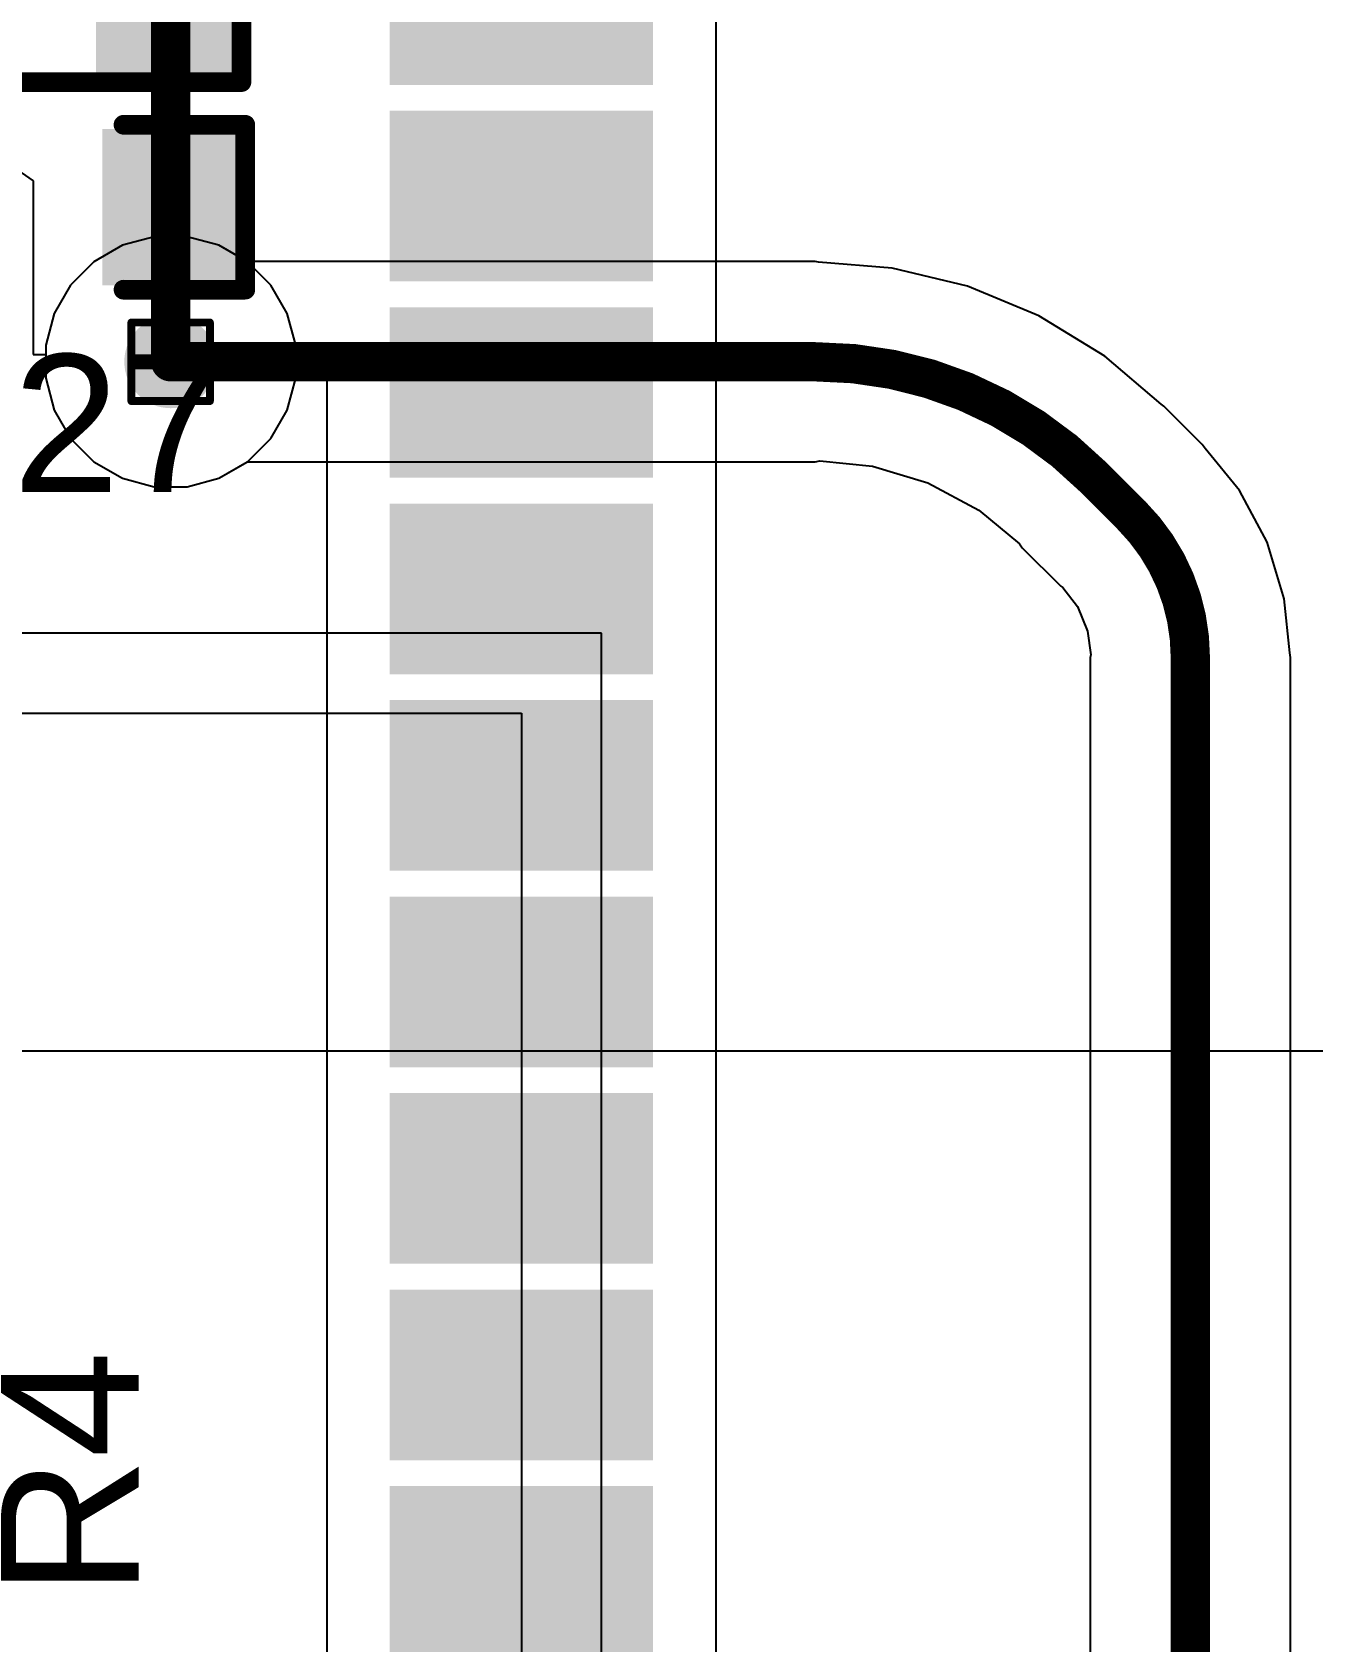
# Model space of a CAD drawing. Header units: inches. Extents: x -36 to 438, y -63 to 73.
# Drawn here: x 15.07 to 23.35, y 30.36 to 40.77 of the extents above; entities that cross this region are included whole.
import ezdxf

# ---------------------------------------------------------------- set-up
doc = ezdxf.new("R2010")
doc.units = ezdxf.units.IN
for name, color, linetype in [('Bottom Layer', 5, 'Continuous'), ('Drill Drawing', 1, 'Continuous'), ('Fabrication', 76, 'Continuous'), ('Ground', 16, 'Continuous'), ('Power 3V3', 76, 'Continuous'), ('Top Layer', 1, 'Continuous'), ('Top Overlay', 2, 'Continuous'), ('Top Paste', 8, 'Continuous'), ('Top Solder', 216, 'Continuous'), ('Via Holes', 16, 'Continuous')]:
    doc.layers.add(name, color=color, linetype=linetype)
doc.styles.add('Arial', font='', dxfattribs={"height": 0.2})
doc.styles.get('Arial').set_extended_font_data('Arial')

msp = doc.modelspace()

# ---------------------------------------------------------------- hatches: boundary and pattern name
at = {"layer": 'Bottom Layer'}
h = msp.add_hatch(color=5, dxfattribs=at)
edge = h.paths.add_edge_path()
edge.add_arc((15.965, 38.638), 0.3, 0, 360)
at = {"layer": 'Ground'}
h = msp.add_hatch(color=16, dxfattribs=at)
edge = h.paths.add_edge_path()
edge.add_arc((15.965, 38.638), 0.3, 0, 360)
at = {"layer": 'Power 3V3'}
h = msp.add_hatch(color=76, dxfattribs=at)
edge = h.paths.add_edge_path()
edge.add_arc((15.965, 38.638), 0.3, 0, 360)
at = {"layer": 'Top Layer'}
for points in [[(15.584, 40.535), (15.584, 41.424), (16.346, 41.424), (16.346, 40.535)], [(17.482, 41.43), (18.982, 41.43), (18.982, 40.53), (17.482, 40.53)], [(16.346, 40.082), (16.346, 39.193), (15.584, 39.193), (15.584, 40.082)], [(17.482, 40.16), (18.982, 40.16), (18.982, 39.26), (17.482, 39.26)], [(17.482, 38.89), (18.982, 38.89), (18.982, 37.99), (17.482, 37.99)], [(17.482, 37.62), (18.982, 37.62), (18.982, 36.72), (17.482, 36.72)], [(17.482, 36.35), (18.982, 36.35), (18.982, 35.45), (17.482, 35.45)], [(17.482, 35.08), (18.982, 35.08), (18.982, 34.18), (17.482, 34.18)], [(17.482, 33.81), (18.982, 33.81), (18.982, 32.91), (17.482, 32.91)], [(17.482, 32.54), (18.982, 32.54), (18.982, 31.64), (17.482, 31.64)], [(17.482, 31.27), (18.982, 31.27), (18.982, 30.37), (17.482, 30.37)]]:
    msp.add_hatch(color=1, dxfattribs=at).paths.add_polyline_path(points)
h = msp.add_hatch(color=1, dxfattribs=at)
edge = h.paths.add_edge_path()
edge.add_arc((15.965, 38.638), 0.3, 0, 360)
at = {"layer": 'Top Paste'}
for points in [[(15.584, 40.535), (15.584, 41.424), (16.346, 41.424), (16.346, 40.535)], [(17.482, 41.43), (18.982, 41.43), (18.982, 40.53), (17.482, 40.53)], [(16.346, 40.082), (16.346, 39.193), (15.584, 39.193), (15.584, 40.082)], [(17.482, 40.16), (18.982, 40.16), (18.982, 39.26), (17.482, 39.26)], [(17.482, 38.89), (18.982, 38.89), (18.982, 37.99), (17.482, 37.99)], [(17.482, 37.62), (18.982, 37.62), (18.982, 36.72), (17.482, 36.72)], [(17.482, 36.35), (18.982, 36.35), (18.982, 35.45), (17.482, 35.45)], [(17.482, 35.08), (18.982, 35.08), (18.982, 34.18), (17.482, 34.18)], [(17.482, 33.81), (18.982, 33.81), (18.982, 32.91), (17.482, 32.91)], [(17.482, 32.54), (18.982, 32.54), (18.982, 31.64), (17.482, 31.64)], [(17.482, 31.27), (18.982, 31.27), (18.982, 30.37), (17.482, 30.37)]]:
    msp.add_hatch(color=8, dxfattribs=at).paths.add_polyline_path(points)
at = {"layer": 'Top Solder'}
for points in [[(15.482, 40.434), (15.482, 41.526), (16.447, 41.526), (16.447, 40.434)], [(17.38, 41.531), (19.083, 41.531), (19.083, 40.428), (17.38, 40.428)], [(17.38, 40.261), (19.083, 40.261), (19.083, 39.158), (17.38, 39.158)], [(16.406, 40.142), (16.406, 39.133), (15.524, 39.133), (15.524, 40.142)], [(17.38, 38.991), (19.083, 38.991), (19.083, 37.888), (17.38, 37.888)], [(17.38, 37.721), (19.083, 37.721), (19.083, 36.618), (17.38, 36.618)], [(17.38, 36.451), (19.083, 36.451), (19.083, 35.348), (17.38, 35.348)], [(17.38, 35.181), (19.083, 35.181), (19.083, 34.078), (17.38, 34.078)], [(17.38, 33.911), (19.083, 33.911), (19.083, 32.808), (17.38, 32.808)], [(17.38, 32.641), (19.083, 32.641), (19.083, 31.538), (17.38, 31.538)], [(17.38, 31.371), (19.083, 31.371), (19.083, 30.268), (17.38, 30.268)]]:
    msp.add_hatch(color=216, dxfattribs=at).paths.add_polyline_path(points)
at = {"layer": 'Via Holes'}
h = msp.add_hatch(color=7, dxfattribs=at)
edge = h.paths.add_edge_path()
edge.add_arc((15.965, 38.638), 0.15, 0, 360)

# ---------------------------------------------------------------- linework, layer by layer
at = {"layer": 'Bottom Layer'}
for p, q in [((15.858, 39.446), (15.653, 39.391)), ((16.071, 39.446), (15.858, 39.446)), ((16.277, 39.391), (16.071, 39.446)), ((15.653, 39.391), (15.469, 39.285)), ((16.461, 39.285), (16.277, 39.391)), ((15.469, 39.285), (15.318, 39.134)), ((16.611, 39.134), (16.461, 39.285)), ((15.318, 39.134), (15.212, 38.95)), ((16.718, 38.95), (16.611, 39.134)), ((15.212, 38.95), (15.157, 38.745)), ((16.773, 38.745), (16.718, 38.95)), ((15.157, 38.745), (15.157, 38.532)), ((16.773, 38.532), (16.773, 38.745)), ((15.157, 38.532), (15.212, 38.326)), ((16.718, 38.326), (16.773, 38.532)), ((15.212, 38.326), (15.318, 38.142)), ((16.611, 38.142), (16.718, 38.326)), ((15.318, 38.142), (15.469, 37.992)), ((16.461, 37.992), (16.611, 38.142)), ((15.469, 37.992), (15.653, 37.885)), ((16.277, 37.885), (16.461, 37.992)), ((15.653, 37.885), (15.858, 37.83)), ((16.071, 37.83), (16.277, 37.885)), ((15.858, 37.83), (16.071, 37.83))]:
    msp.add_line(p, q, dxfattribs=at)
at = {"layer": 'Drill Drawing'}
for points in [[(15.711, 38.892, 0.0508, 0.0508, 0), (16.219, 38.892, 0.0508, 0.0508, 0)], [(15.711, 38.384, 0.0508, 0.0508, 0), (15.711, 38.892, 0.0508, 0.0508, 0)], [(16.219, 38.384, 0.0508, 0.0508, 0), (16.219, 38.892, 0.0508, 0.0508, 0)], [(15.711, 38.384, 0.0508, 0.0508, 0), (16.219, 38.384, 0.0508, 0.0508, 0)]]:
    msp.add_lwpolyline(points, format="xyseb", dxfattribs=at)
for points in [[(15.698, 38.892, 0.0254, 0.0254, 1), (15.723, 38.892, 0.0254, 0.0254, 1)], [(15.698, 38.892, 0.0254, 0.0254, 1), (15.723, 38.892, 0.0254, 0.0254, 1)], [(16.206, 38.892, 0.0254, 0.0254, 1), (16.231, 38.892, 0.0254, 0.0254, 1)], [(16.206, 38.892, 0.0254, 0.0254, 1), (16.231, 38.892, 0.0254, 0.0254, 1)], [(15.698, 38.384, 0.0254, 0.0254, 1), (15.723, 38.384, 0.0254, 0.0254, 1)], [(15.698, 38.384, 0.0254, 0.0254, 1), (15.723, 38.384, 0.0254, 0.0254, 1)], [(16.206, 38.384, 0.0254, 0.0254, 1), (16.231, 38.384, 0.0254, 0.0254, 1)], [(16.206, 38.384, 0.0254, 0.0254, 1), (16.231, 38.384, 0.0254, 0.0254, 1)]]:
    msp.add_lwpolyline(points, format="xyseb", close=True, dxfattribs=at)
at = {"layer": 'Fabrication'}
msp.add_lwpolyline([(6.827, 34.183, 0.0127, 0.0127, 0), (24.627, 34.183, 0.0127, 0.0127, 0)], format="xyseb", dxfattribs=at)
msp.add_lwpolyline([(6.827, 34.183, 0.0127, 0.0127, 0), (24.627, 34.183, 0.0127, 0.0127, 0)], format="xyseb", dxfattribs=at)
at = {"layer": 'Ground'}
for p, q in [((15.858, 39.446), (15.653, 39.391)), ((16.071, 39.446), (15.858, 39.446)), ((16.277, 39.391), (16.071, 39.446)), ((15.653, 39.391), (15.469, 39.285)), ((16.461, 39.285), (16.277, 39.391)), ((15.469, 39.285), (15.318, 39.134)), ((16.611, 39.134), (16.461, 39.285)), ((15.318, 39.134), (15.212, 38.95)), ((16.718, 38.95), (16.611, 39.134)), ((15.212, 38.95), (15.157, 38.745)), ((16.773, 38.745), (16.718, 38.95)), ((15.157, 38.745), (15.157, 38.532)), ((16.773, 38.532), (16.773, 38.745)), ((15.157, 38.532), (15.212, 38.326)), ((16.718, 38.326), (16.773, 38.532)), ((15.212, 38.326), (15.318, 38.142)), ((16.611, 38.142), (16.718, 38.326)), ((15.318, 38.142), (15.469, 37.992)), ((16.461, 37.992), (16.611, 38.142)), ((15.469, 37.992), (15.653, 37.885)), ((16.277, 37.885), (16.461, 37.992)), ((15.653, 37.885), (15.858, 37.83)), ((16.071, 37.83), (16.277, 37.885)), ((15.858, 37.83), (16.071, 37.83))]:
    msp.add_line(p, q, dxfattribs=at)
at = {"layer": 'Power 3V3'}
for p, q in [((15.858, 39.446), (15.653, 39.391)), ((16.071, 39.446), (15.858, 39.446)), ((16.277, 39.391), (16.071, 39.446)), ((15.653, 39.391), (15.469, 39.285)), ((16.459, 39.286), (16.277, 39.391)), ((15.469, 39.285), (15.318, 39.134)), ((20.13, 39.286), (16.459, 39.286)), ((20.152, 39.281), (20.13, 39.286)), ((20.628, 39.244), (20.152, 39.281)), ((21.114, 39.127), (20.628, 39.244)), ((15.318, 39.134), (15.212, 38.95)), ((21.576, 38.936), (21.114, 39.127)), ((15.212, 38.95), (15.157, 38.745)), ((22.002, 38.675), (21.576, 38.936)), ((15.157, 38.745), (15.157, 38.532)), ((22.366, 38.364), (22.002, 38.675)), ((15.157, 38.532), (15.212, 38.326)), ((15.212, 38.326), (15.318, 38.142)), ((22.384, 38.352), (22.366, 38.364)), ((22.632, 38.104), (22.384, 38.352)), ((15.318, 38.142), (15.469, 37.992)), ((22.65, 38.078), (22.632, 38.104)), ((15.469, 37.992), (15.653, 37.885)), ((16.277, 37.885), (16.459, 37.991)), ((16.459, 37.991), (20.13, 37.991)), ((20.13, 37.991), (20.16, 37.997)), ((20.16, 37.997), (20.501, 37.963)), ((22.872, 37.807), (22.65, 38.078)), ((15.653, 37.885), (15.858, 37.83)), ((16.071, 37.83), (16.277, 37.885)), ((20.501, 37.963), (20.858, 37.855)), ((15.858, 37.83), (16.071, 37.83)), ((20.858, 37.855), (21.187, 37.679)), ((23.051, 37.471), (22.872, 37.807)), ((21.187, 37.679), (21.451, 37.462)), ((21.451, 37.462), (21.468, 37.436)), ((23.162, 37.106), (23.051, 37.471)), ((21.468, 37.436), (21.717, 37.188)), ((21.717, 37.188), (21.73, 37.179)), ((21.73, 37.179), (21.825, 37.056)), ((21.825, 37.056), (21.891, 36.897)), ((23.197, 36.757), (23.162, 37.106)), ((18.749, 36.884), (0.518, 36.884)), ((18.749, 30.131), (18.749, 36.884)), ((21.891, 36.897), (21.911, 36.743)), ((21.911, 36.743), (21.908, 36.726)), ((23.203, 36.726), (23.197, 36.757)), ((21.908, 36.726), (21.908, 24.425)), ((23.203, 24.425), (23.203, 36.726)), ((0.518, 36.366), (18.232, 36.366)), ((18.232, 36.366), (18.232, 30.131))]:
    msp.add_line(p, q, dxfattribs=at)
for points in [[(15.965, 38.638, 0.254, 0.254, 0), (20.13, 38.638, 0.254, 0.254, 0)], [(20.13, 38.638, 0.254, 0.254, -0.198912), (21.926, 37.894, 0.254, 0.254, 0)], [(21.926, 37.894, 0.254, 0.254, 0), (22.174, 37.646, 0.254, 0.254, 0)], [(22.174, 37.646, 0.254, 0.254, 0), (22.174, 37.646, 0.254, 0.254, 0)], [(22.174, 37.646, 0.254, 0.254, -0.198851), (22.555, 36.726, 0.254, 0.254, 0)], [(22.174, 37.646, 0.254, 0.254, -0.000059), (22.174, 37.646, 0.254, 0.254, 0)], [(22.555, 23.93, 0.254, 0.254, 0), (22.555, 36.726, 0.254, 0.254, 0)]]:
    msp.add_lwpolyline(points, format="xyseb", dxfattribs=at)
for points in [[(15.901, 38.638, 0.127, 0.127, 1), (16.028, 38.638, 0.127, 0.127, 1)], [(20.067, 38.638, 0.127, 0.127, 1), (20.194, 38.638, 0.127, 0.127, 1)], [(20.067, 38.638, 0.127, 0.127, 1), (20.194, 38.638, 0.127, 0.127, 1)], [(21.863, 37.894, 0.127, 0.127, 1), (21.99, 37.894, 0.127, 0.127, 1)], [(21.863, 37.894, 0.127, 0.127, 1), (21.99, 37.894, 0.127, 0.127, 1)], [(22.111, 37.646, 0.127, 0.127, 1), (22.238, 37.646, 0.127, 0.127, 1)], [(22.111, 37.646, 0.127, 0.127, 1), (22.238, 37.646, 0.127, 0.127, 1)], [(22.111, 37.646, 0.127, 0.127, 1), (22.238, 37.646, 0.127, 0.127, 1)], [(22.111, 37.646, 0.127, 0.127, 1), (22.238, 37.646, 0.127, 0.127, 1)], [(22.111, 37.646, 0.127, 0.127, 1), (22.238, 37.646, 0.127, 0.127, 1)], [(22.111, 37.646, 0.127, 0.127, 1), (22.238, 37.646, 0.127, 0.127, 1)], [(22.492, 36.726, 0.127, 0.127, 1), (22.619, 36.726, 0.127, 0.127, 1)], [(22.492, 36.726, 0.127, 0.127, 1), (22.619, 36.726, 0.127, 0.127, 1)]]:
    msp.add_lwpolyline(points, format="xyseb", close=True, dxfattribs=at)
at = {"layer": 'Top Layer'}
for p, q in [((19.49, 40.022), (19.49, 41.292)), ((19.49, 38.752), (19.49, 40.022)), ((14.949, 39.897), (15.076, 39.807)), ((15.076, 39.807), (15.076, 38.685)), ((19.49, 37.482), (19.49, 38.752)), ((15.076, 38.685), (15.157, 38.685)), ((15.157, 38.685), (15.157, 38.532)), ((16.773, 38.591), (16.783, 38.603)), ((16.783, 38.603), (16.847, 38.644)), ((16.847, 38.644), (16.974, 38.579)), ((15.157, 38.532), (15.212, 38.326)), ((16.718, 38.326), (16.773, 38.532)), ((16.773, 38.532), (16.773, 38.591)), ((16.974, 38.579), (16.974, 38.128)), ((15.212, 38.326), (15.318, 38.142)), ((16.611, 38.142), (16.718, 38.326)), ((15.318, 38.142), (15.469, 37.992)), ((16.461, 37.992), (16.611, 38.142)), ((16.974, 38.128), (16.974, 38.128)), ((16.974, 38.128), (16.974, 36.212)), ((15.469, 37.992), (15.653, 37.885)), ((16.277, 37.885), (16.461, 37.992)), ((15.653, 37.885), (15.858, 37.83)), ((16.071, 37.83), (16.277, 37.885)), ((15.858, 37.83), (16.071, 37.83)), ((19.49, 36.858), (19.49, 37.482)), ((19.49, 37.482), (19.49, 37.482)), ((19.49, 34.942), (19.49, 36.858)), ((19.49, 36.858), (19.49, 36.858)), ((16.974, 36.212), (16.974, 36.212)), ((16.974, 36.212), (16.974, 34.942)), ((16.974, 34.942), (16.974, 33.672)), ((19.49, 33.672), (19.49, 34.942)), ((16.974, 33.672), (16.974, 32.402)), ((19.49, 32.402), (19.49, 33.672)), ((16.974, 32.402), (16.974, 31.778)), ((19.49, 31.132), (19.49, 32.402)), ((16.974, 31.778), (16.974, 31.778)), ((16.974, 31.778), (16.974, 29.862)), ((19.49, 30.508), (19.49, 31.132)), ((19.49, 31.132), (19.49, 31.132)), ((19.49, 29.06), (19.49, 30.508)), ((19.49, 30.508), (19.49, 30.508))]:
    msp.add_line(p, q, dxfattribs=at)
for points in [[(15.965, 39.637, 0.254, 0.254, 0), (15.965, 40.98, 0.254, 0.254, 0)], [(15.965, 38.638, 0.254, 0.254, 0), (15.965, 39.637, 0.254, 0.254, 0)]]:
    msp.add_lwpolyline(points, format="xyseb", dxfattribs=at)
for points in [[(15.901, 39.637, 0.127, 0.127, 1), (16.028, 39.637, 0.127, 0.127, 1)], [(15.901, 39.637, 0.127, 0.127, 1), (16.028, 39.637, 0.127, 0.127, 1)], [(15.901, 38.638, 0.127, 0.127, 1), (16.028, 38.638, 0.127, 0.127, 1)]]:
    msp.add_lwpolyline(points, format="xyseb", close=True, dxfattribs=at)
at = {"layer": 'Top Overlay'}
for points in [[(16.422, 40.446, 0.127, 0.127, 0), (16.422, 41.513, 0.127, 0.127, 0)], [(13.984, 40.446, 0.127, 0.127, 0), (16.422, 40.446, 0.127, 0.127, 0)], [(15.66, 40.17, 0.127, 0.127, 0), (16.447, 40.17, 0.127, 0.127, 0)], [(16.447, 39.104, 0.127, 0.127, 0), (16.447, 40.17, 0.127, 0.127, 0)], [(15.66, 39.104, 0.127, 0.127, 0), (16.447, 39.104, 0.127, 0.127, 0)]]:
    msp.add_lwpolyline(points, format="xyseb", dxfattribs=at)
for points in [[(16.39, 40.446, 0.0635, 0.0635, 1), (16.454, 40.446, 0.0635, 0.0635, 1)], [(16.39, 40.446, 0.0635, 0.0635, 1), (16.454, 40.446, 0.0635, 0.0635, 1)], [(15.628, 40.17, 0.0635, 0.0635, 1), (15.692, 40.17, 0.0635, 0.0635, 1)], [(16.416, 40.17, 0.0635, 0.0635, 1), (16.479, 40.17, 0.0635, 0.0635, 1)], [(16.416, 40.17, 0.0635, 0.0635, 1), (16.479, 40.17, 0.0635, 0.0635, 1)], [(15.628, 39.104, 0.0635, 0.0635, 1), (15.692, 39.104, 0.0635, 0.0635, 1)], [(16.416, 39.104, 0.0635, 0.0635, 1), (16.479, 39.104, 0.0635, 0.0635, 1)], [(16.416, 39.104, 0.0635, 0.0635, 1), (16.479, 39.104, 0.0635, 0.0635, 1)]]:
    msp.add_lwpolyline(points, format="xyseb", close=True, dxfattribs=at)

# ---------------------------------------------------------------- texts
at = {"layer": 'Top Overlay', "style": 'Arial'}
msp.add_text('C27', height=0.889, dxfattribs=at).set_placement((14.047, 37.797))
msp.add_text('R4', height=0.889, rotation=90, dxfattribs=at).set_placement((15.757, 30.657))

doc.saveas('drawing.dxf')
